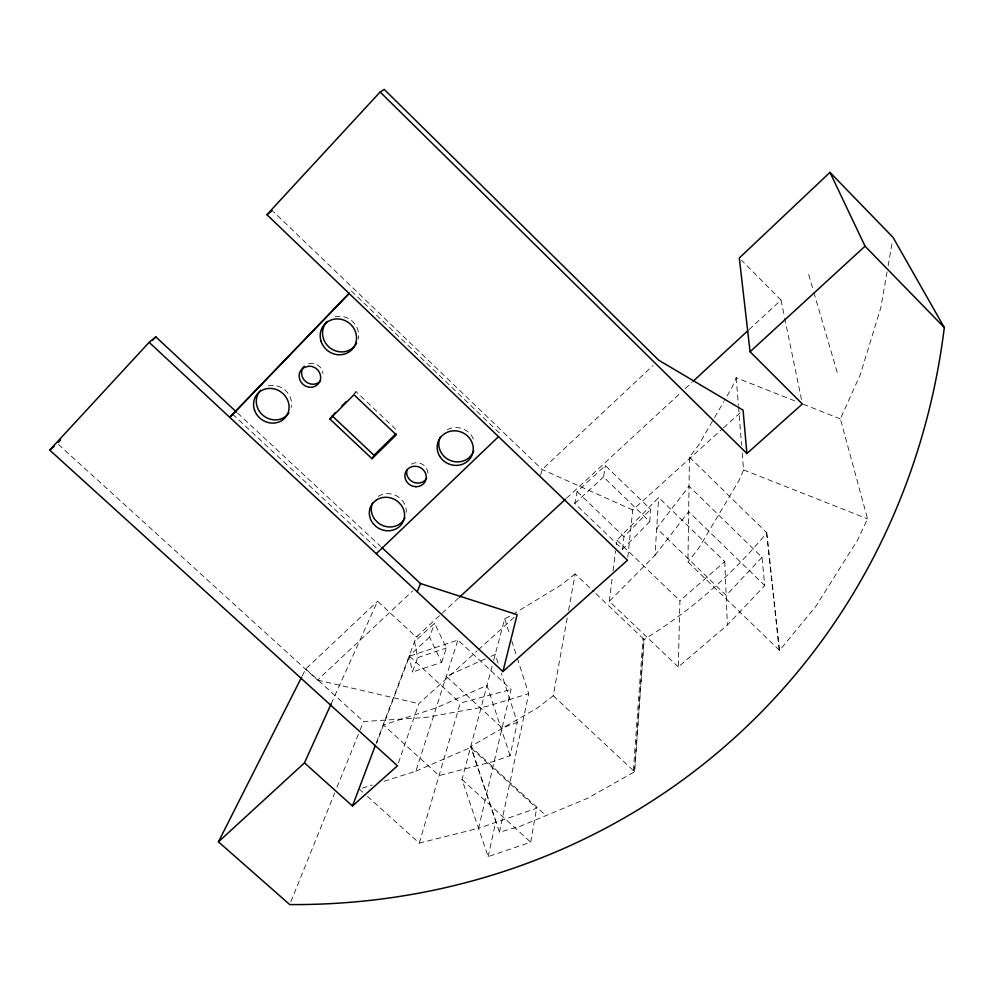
<?xml version="1.0" encoding="UTF-8"?>
<svg xmlns="http://www.w3.org/2000/svg" width="994" height="994" viewBox="0 0 994 994"><rect width="100%" height="100%" fill="white"/><g stroke="black" fill="none" stroke-linecap="round" stroke-linejoin="round"><path stroke-width="0.75" stroke-dasharray="4.97 3.73" d="M887.046 271.884L880.771 307.854L860.232 374.763L840.377 418.896L867.538 518.831L857.573 540.189L815.652 606.588L779.557 650.411L687.947 561.983L689.451 457.116L698.782 444.815L713.841 418.809M762.013 557.299L726.167 595.406L656.711 528.336L689.028 486.165L762.013 557.299L764.759 585.59L727.372 624.99L678.281 666.962L679.921 600.711L724.775 561.622L658.687 497.534L616.889 540.227L616.317 544.811M678.281 666.962L609.272 601.32L654.984 555.335L658.687 497.534M567.201 618.082L553.236 695.763L537.456 707.914L470.746 746.531L499.473 832.202L520.347 826.25L587.715 798.219L634.644 771.754L644.112 639.477L595.17 592.946M633.352 770.536L643.006 638.421M634.47 771.592L643.963 639.328M649.741 521.639L650.672 509.388L605.358 465.552L577.129 491.608L574.743 503.473L622.53 549.309L649.741 521.639L603.52 476.983L605.358 465.552M627.798 557.212L632.756 509.997L722.377 428.861M622.53 549.309L623.983 536.623L650.672 509.388M609.272 601.32L612.316 576.88M613.087 570.78L615.559 550.924M888.102 265.895L892.537 240.424M492.092 666.229L461.999 779.482L488.153 856.642L530.672 842.191L536.822 807.19M568.568 610.465L575.141 573.911L594.052 591.89M499.473 832.202L528.696 693.675L517.389 658.463M488.153 856.642L495.832 821.317L470.746 746.531L545.979 815.602M510.084 755.701L486.998 685.375L436.155 707.902L383.522 724.999L439.062 775.593L494.279 761.305L510.084 755.701L517.315 722.452L501.336 673.261M367.395 796.368L419.282 843.111L478.599 828.263L511.09 689.451L457.936 640.037L409.491 656.202L376.54 743.512M493.658 660.339L504.679 618.852L511.91 614.963M540.599 475.207L542.14 469.503L653.058 365.506M419.282 843.111L460.309 703.056L511.09 689.451M383.97 781.296L415.852 771.22L457.936 640.037M441.634 662.364L446.405 648.026L434.577 623.226L414.573 641.689L417.642 657.606L412.348 672.068L441.634 662.364L429.557 637.154L434.577 623.226M398.457 762.907L418.822 703.677L477.12 650.896M376.477 742.493L416.324 637.079L458.296 598.289M290.869 901.72L334.692 793.026M337.003 787.31L359.493 731.534M360.064 730.105L363.531 721.532L425.544 717.494L486.787 706.411L528.696 693.675M794.715 400.868L736.206 377.757L732.503 386.542L724.477 400.408M742.232 453.028L743.587 469.926L739.151 480.177L699.03 547.781L687.947 561.983M331.164 703.827L377.546 601.208L416.324 637.079M302.251 675.895L305.742 668.974L377.546 601.208M714.611 417.468L723.756 401.663M354.659 393.711L356.063 391.661L398.134 431.52M654.984 555.335L688.668 511.661L764.759 585.59M689.451 457.116L766.809 532.809C732.267 574.694 690.37 611.062 644.112 639.477M353.889 393.848L356.063 391.661M58.509 444.542L317.546 680.095L412.597 590.983M566.592 498.218L680.579 392.878M685.139 388.666L691.986 382.342M748.979 329.673L781.011 300.064L741.449 260.142M429.557 637.154L409.205 655.891L412.348 672.068M574.743 503.473L603.52 476.983M478.263 649.865L514.842 616.74M723.533 427.83L743.065 410.137M575.141 573.911L561.672 584.609L513.227 614.168M485.432 658.836L446.281 676.355L502.094 727.919L517.315 722.452M491.024 656.326L495.223 654.45L498.516 664.576M415.852 771.22L470.485 747.525L536.636 808.246L478.599 828.263M417.642 657.606L446.405 648.026M415.865 636.645L417.269 636.21M362.226 788.18L372.377 784.974M308.575 363.642L314.104 363.518A10.971 10.226 37.3 0 1 322.951 373.508M317.546 680.095L418.822 703.677M803.276 404.247L840.377 418.896M743.587 469.926L867.538 518.831M632.756 509.997L542.14 469.503L273.462 211.722M359.331 789.099L362.785 792.206M305.742 668.974L363.531 721.532M461.999 779.482L530.672 842.191M409.491 656.202L460.309 703.056M237.616 413.094L380.752 546.489M232.584 414.163L378.18 549.744M553.236 695.763L634.644 771.754M577.129 491.608L623.983 536.623M616.889 540.227L679.921 600.711M351.342 290.993L499.733 433.297M504.679 618.852L509.86 634.992M511.736 640.857L516.917 656.997M808.656 274.53L813.427 290.894M813.862 292.385L837.308 372.762M781.011 300.064L784.415 316.639M784.726 318.142L801.437 399.476M427.917 473.156L427.457 470.51A10.772 10.039 25.4 0 0 419.679 463.142A10.772 10.039 25.4 0 0 409.478 465.59M766.809 532.809L779.557 650.411M766.511 532.511L779.209 650.076M736.206 377.757L738.418 405.403M738.542 406.944L741.611 445.349M724.775 561.622L727.372 624.99M378.242 496.379A17.793 16.401 25.7 0 1 399.65 497.882L402.856 501.187A17.793 16.401 25.7 0 1 406.31 512.32M268.281 385.908A18.153 16.736 37 0 1 285.626 390.642A18.153 16.736 37 0 1 291.217 407.428M335.053 316.837A18.488 17.395 39 0 1 352.746 321.634A18.488 17.395 39 0 1 358.238 338.954M447.288 429.669A18.116 17.022 23.6 0 1 473.927 440.615"/><path stroke-width="1.49" d="M331.164 703.827L304.475 762.883L352.472 805.985L397.463 765.79L49.7 450.096L149.137 342.334L502.914 671.559L517.128 614.677L420.512 583.553L381.895 547.557M352.472 805.985L375.384 745.376M417.207 591.803L420.512 583.553M502.914 671.559L627.487 560.256L266.914 214.692L380.13 92.007L746.892 453.55L802.357 403.986L750.072 351.764L739.312 257.993L829.978 172.372L893.059 237.417L944.3 327.548A740.182 685.761 50 0 1 289.726 904.577L218.444 841.843L301.555 677.274M335.376 412.498L329.871 419.008L372.042 458.719L374.03 455.277L395.947 433.682M58.41 442.367L60.51 440.106M152.678 340.259L155.822 336.854L236.485 412.025M349.205 293.218L229.738 417.343L349.155 293.516M341.911 405.925L346.272 401.526M329.871 419.008L353.951 394.742L396.295 434.838L372.042 458.719M376.254 553.695L498.516 436.652M459.439 597.232L565.449 499.261M693.116 381.286L747.836 330.729M750.072 351.764L865.041 246.189L829.978 172.372M218.444 841.843L304.475 762.883M49.7 450.096L54.074 446.331M304.338 366.239L304.04 366.488A10.971 10.226 37.3 0 0 301.629 373.993L302.251 376.701A10.971 10.226 37.3 0 0 318.453 382.715L320.503 381M149.137 342.334L155.822 336.854M266.914 214.692L272.344 210.641M380.13 92.007L384.256 89.423L658.724 360.201L743.065 410.137L746.892 453.55M332.12 415.79L374.03 455.277M865.041 246.189L944.3 327.548M404.906 517.862A17.793 16.401 25.7 0 1 377.993 522.745L374.8 519.464A17.793 16.401 25.7 0 1 372.651 502.84M288.956 412.808A18.153 16.736 37 0 1 263.447 415.691A18.153 16.736 37 0 1 260.664 390.282M356.635 343.228A18.488 17.395 39 0 1 330.319 348.124A18.488 17.395 39 0 1 327.188 321.397M426.662 478.213A10.772 10.039 25.4 0 1 417.629 483.096L414.871 482.686A10.772 10.039 25.4 0 1 406.894 470.1M473.703 450.953A18.116 17.022 23.6 0 1 450.27 460.471A18.116 17.022 23.6 0 1 440.23 437.186M376.304 500.044L373.011 502.914A17.892 16.488 25.7 0 0 372.849 523.242L376.067 526.547A17.892 16.488 25.7 0 0 399.265 526.745A17.892 16.488 25.7 0 0 401.067 504.89L397.836 501.56A17.892 16.488 25.7 0 0 376.304 500.044M303.667 367.681L301.604 369.42A11.046 10.288 37.2 0 0 299.169 376.962L299.803 379.683A11.046 10.288 37.2 0 0 316.104 385.747L318.167 384.019A11.046 10.288 37.2 0 0 320.006 373.744A11.046 10.288 37.2 0 0 311.718 366.438L308.91 366.14L303.667 367.681M415.914 486.7L413.144 486.29A10.847 10.089 25.3 0 1 404.869 475.343A10.847 10.089 25.3 0 1 414.274 466.261A10.847 10.089 25.3 0 1 425.805 474.051L426.264 476.71A10.847 10.089 25.3 0 1 415.914 486.7M254.476 409.938A18.265 16.823 37 0 0 284.607 418.275A18.265 16.823 37 0 0 274.903 389.089A18.265 16.823 37 0 0 254.476 409.938M321.05 341.253A18.6 17.482 38.9 0 0 351.789 349.714A18.6 17.482 38.9 0 0 342.259 319.596A18.6 17.482 38.9 0 0 321.05 341.253M439.795 456.408A18.227 17.122 23.5 0 0 471.057 457.103A18.227 17.122 23.5 0 0 454.817 430.812A18.227 17.122 23.5 0 0 439.795 456.408"/></g></svg>
